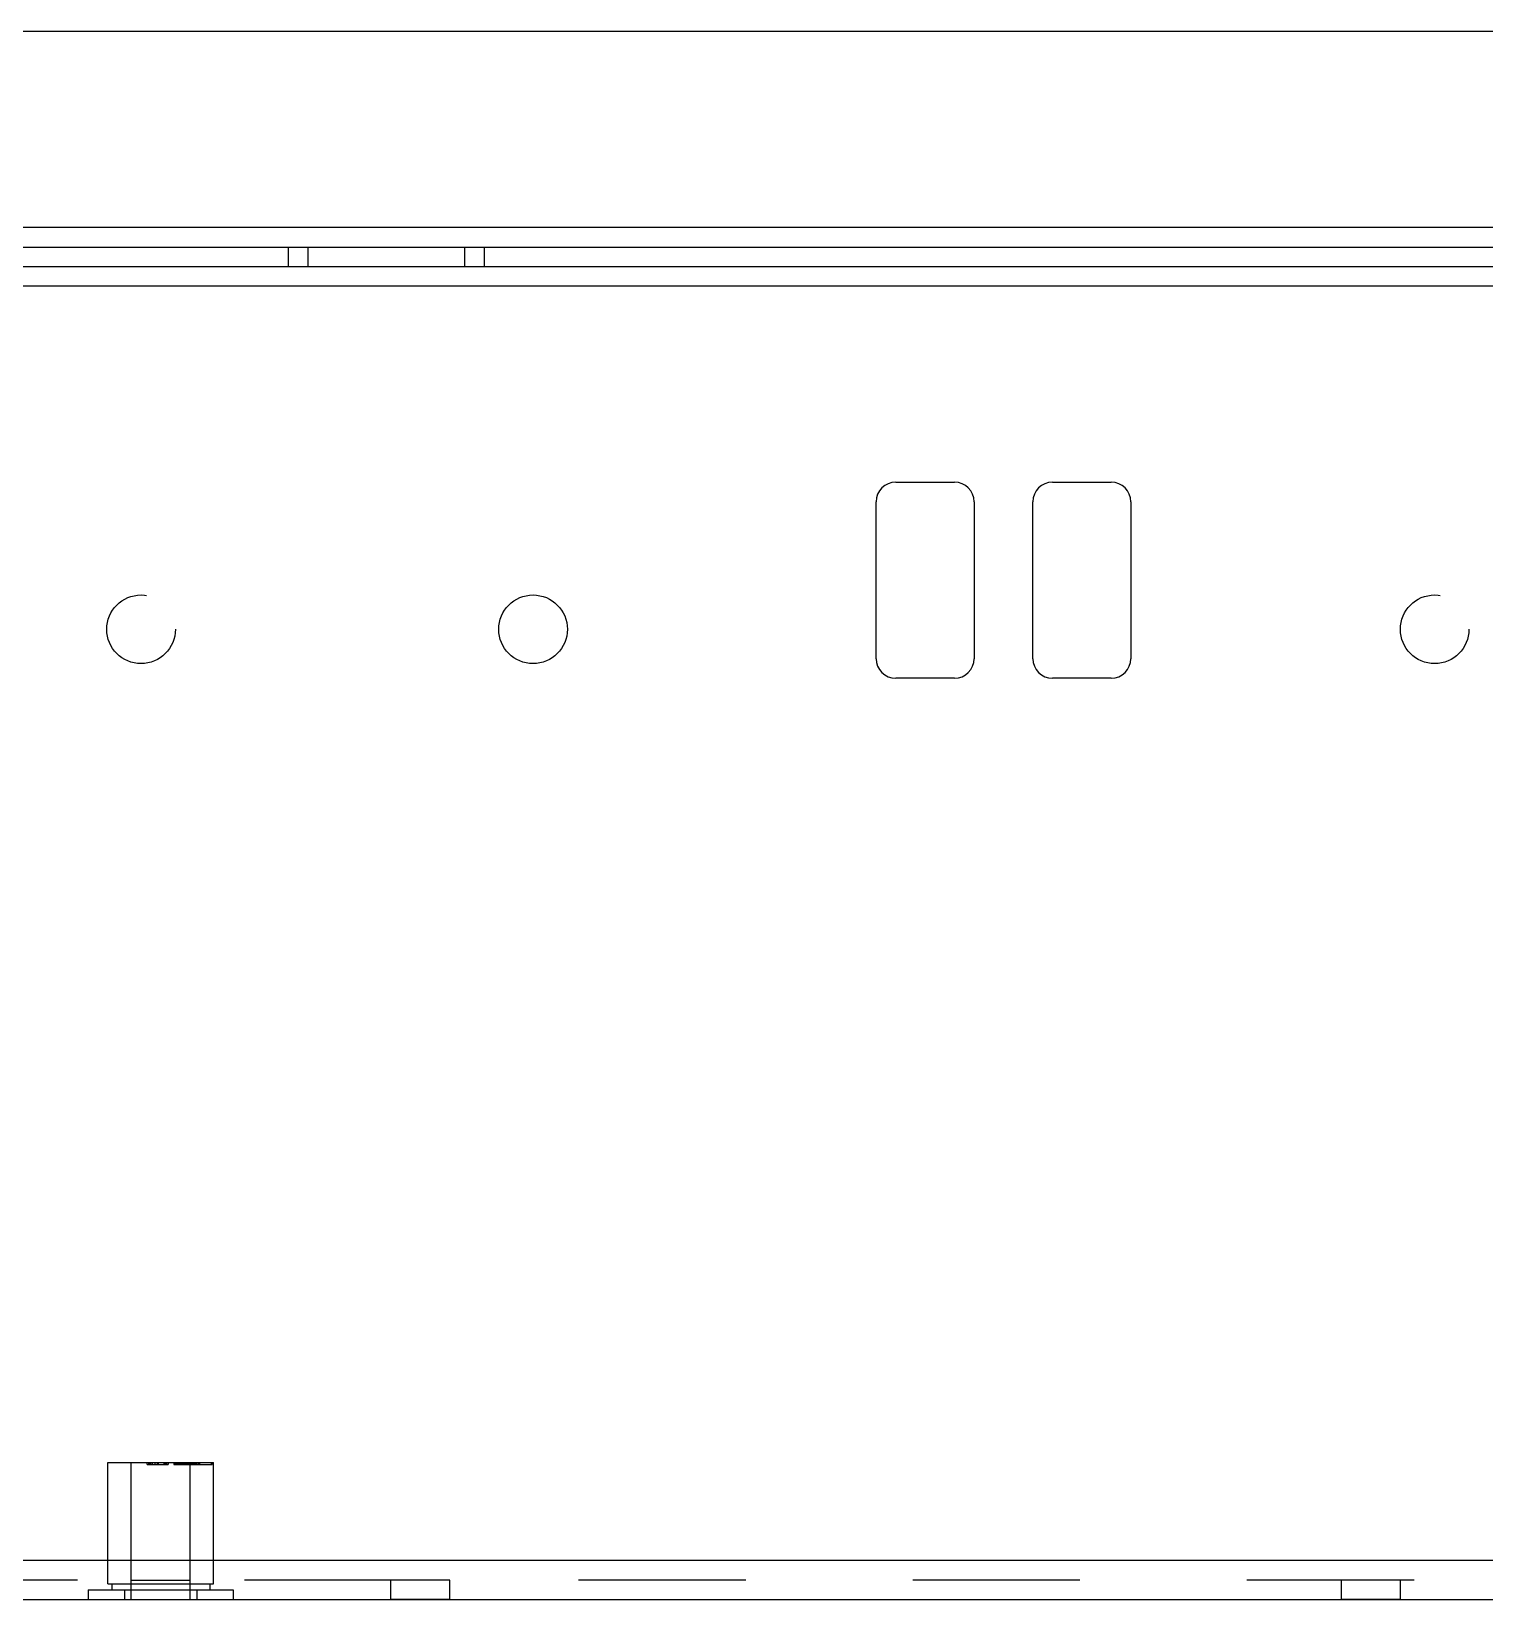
# Model space of a CAD drawing. Header units: millimetres. Extents: x 0 to 8948, y -1340 to 1100.
# Drawn here: x 5001.9 to 5076, y -1033.7 to -953.7 of the extents above; entities that cross this region are included whole.
import ezdxf

# ---------------------------------------------------------------- set-up
doc = ezdxf.new("R2010")
doc.units = ezdxf.units.MM
doc.header["$LTSCALE"] = 85.25
doc.linetypes.add('HIDDEN', pattern=[0.2, 0.1, -0.1])
doc.layers.get('0').update_dxf_attribs({"linetype": 'CONTINUOUS'})
doc.layers.add('02___PRT_ALL_AXES', color=7, linetype='CONTINUOUS')
doc.layers.add('DEFAULT_2', color=8, linetype='HIDDEN')

msp = doc.modelspace()

# ---------------------------------------------------------------- linework, layer by layer
at = {"color": 7, "linetype": 'Continuous'}
for p, q in [((5089.448, -953.701), (4981.948, -953.701)), ((5090.448, -963.701), (4774.448, -963.701)), ((4773.448, -964.701), (5146.948, -964.701)), ((5014.948, -964.701), (5014.948, -965.701)), ((5015.948, -964.701), (5015.948, -965.701)), ((5023.948, -964.701), (5023.948, -965.701)), ((5024.948, -964.701), (5024.948, -965.701))]:
    msp.add_line(p, q, dxfattribs=at)
at = {"color": 3, "linetype": 'Continuous'}
for p, q in [((4774.448, -965.701), (5146.948, -965.701)), ((5090.448, -966.701), (4774.448, -966.701)), ((5045.948, -976.701), (5048.948, -976.701)), ((5053.948, -976.701), (5056.948, -976.701)), ((5044.948, -985.701), (5044.948, -977.701)), ((5049.948, -977.701), (5049.948, -985.701)), ((5052.948, -985.701), (5052.948, -977.701)), ((5057.948, -977.701), (5057.948, -985.701)), ((5048.948, -986.701), (5045.948, -986.701)), ((5056.948, -986.701), (5053.948, -986.701)), ((5090.448, -1031.701), (4774.448, -1031.701)), ((4775.448, -1033.701), (5089.448, -1033.701))]:
    msp.add_line(p, q, dxfattribs=at)
for centre, start, end in [((5045.948, -977.701), 90, 180), ((5048.948, -977.701), 0, 90), ((5053.948, -977.701), 90, 180), ((5056.948, -977.701), 0, 90), ((5045.948, -985.701), 180, 270), ((5048.948, -985.701), 270, 0), ((5053.948, -985.701), 180, 270), ((5056.948, -985.701), 270, 0)]:
    msp.add_arc(centre, 1, start, end, dxfattribs=at)
at = {"layer": '02___PRT_ALL_AXES', "color": 8, "linetype": 'HIDDEN'}
for p, q in [((5005.748, -1032.901), (5005.748, -1026.701)), ((5006.948, -1026.701), (5009.948, -1026.701)), ((5006.948, -1033.701), (5006.948, -1026.701)), ((5009.948, -1033.701), (5009.948, -1026.701)), ((5011.148, -1032.901), (5011.148, -1026.701)), ((5006.948, -1032.701), (5009.948, -1032.701)), ((5023.198, -1032.701), (5020.198, -1032.701)), ((5020.198, -1033.701), (5020.198, -1032.701)), ((5023.198, -1033.701), (5023.198, -1032.701)), ((5071.698, -1032.701), (5068.698, -1032.701)), ((5068.698, -1033.701), (5068.698, -1032.701)), ((5071.698, -1033.701), (5071.698, -1032.701)), ((5006.948, -1033.701), (5009.948, -1033.701)), ((5023.198, -1033.701), (5020.198, -1033.701)), ((5071.698, -1033.701), (5068.698, -1033.701))]:
    msp.add_line(p, q, dxfattribs=at)
for centre in [(5007.448, -984.201), (5073.448, -984.201)]:
    msp.add_circle(centre, 1.75, dxfattribs=at)
at = {"layer": '02___PRT_ALL_AXES', "color": 3, "linetype": 'Continuous'}
msp.add_circle((5027.448, -984.201), 1.75, dxfattribs=at)
at = {"layer": 'DEFAULT_2', "color": 8, "linetype": 'HIDDEN'}
for p, q in [((5005.748, -1026.701), (5011.148, -1026.701)), ((5005.748, -1032.901), (5005.748, -1026.701)), ((5007.76, -1026.801), (5007.76, -1026.701)), ((5007.76, -1026.801), (5008.825, -1026.801)), ((5007.828, -1026.701), (5007.828, -1026.801)), ((5007.883, -1026.801), (5007.883, -1026.701)), ((5007.937, -1026.701), (5007.937, -1026.801)), ((5008.015, -1026.701), (5008.015, -1026.801)), ((5008.172, -1026.801), (5008.172, -1026.701)), ((5008.263, -1026.701), (5008.263, -1026.801)), ((5008.339, -1026.801), (5008.339, -1026.701)), ((5008.631, -1026.801), (5008.631, -1026.701)), ((5008.638, -1026.701), (5008.638, -1026.801)), ((5008.685, -1026.701), (5008.685, -1026.801)), ((5008.757, -1026.801), (5008.757, -1026.701)), ((5008.825, -1026.701), (5008.825, -1026.801)), ((5009.115, -1026.701), (5009.115, -1026.801)), ((5009.115, -1026.801), (5011.073, -1026.801)), ((5009.141, -1026.701), (5009.141, -1026.801)), ((5009.142, -1026.701), (5009.142, -1026.801)), ((5009.192, -1026.701), (5009.192, -1026.801)), ((5009.23, -1026.701), (5009.23, -1026.801)), ((5009.233, -1026.701), (5009.233, -1026.801)), ((5009.265, -1026.701), (5009.265, -1026.801)), ((5009.306, -1026.701), (5009.306, -1026.801)), ((5009.342, -1026.701), (5009.342, -1026.801)), ((5009.343, -1026.701), (5009.343, -1026.801)), ((5009.397, -1026.701), (5009.397, -1026.801)), ((5009.414, -1026.701), (5009.414, -1026.801)), ((5009.448, -1026.701), (5009.448, -1026.801)), ((5009.478, -1026.701), (5009.478, -1026.801)), ((5009.486, -1026.701), (5009.486, -1026.801)), ((5009.515, -1026.701), (5009.515, -1026.801)), ((5009.517, -1026.701), (5009.517, -1026.801)), ((5009.518, -1026.701), (5009.518, -1026.801)), ((5009.526, -1026.701), (5009.526, -1026.801)), ((5009.562, -1026.701), (5009.562, -1026.801)), ((5009.571, -1026.701), (5009.571, -1026.801)), ((5009.584, -1026.701), (5009.584, -1026.801)), ((5009.59, -1026.701), (5009.59, -1026.801)), ((5009.592, -1026.701), (5009.592, -1026.801)), ((5009.631, -1026.701), (5009.631, -1026.801)), ((5009.634, -1026.701), (5009.634, -1026.801)), ((5009.659, -1026.701), (5009.659, -1026.801)), ((5009.675, -1026.701), (5009.675, -1026.801)), ((5009.681, -1026.701), (5009.681, -1026.801)), ((5009.685, -1026.701), (5009.685, -1026.801)), ((5009.686, -1026.701), (5009.686, -1026.801)), ((5009.689, -1026.701), (5009.689, -1026.801)), ((5009.731, -1026.701), (5009.731, -1026.801)), ((5009.748, -1026.701), (5009.748, -1026.801)), ((5009.752, -1026.701), (5009.752, -1026.801)), ((5009.755, -1026.701), (5009.755, -1026.801)), ((5009.762, -1026.801), (5009.762, -1026.701)), ((5009.77, -1026.701), (5009.77, -1026.801)), ((5009.793, -1026.701), (5009.793, -1026.801)), ((5009.796, -1026.701), (5009.796, -1026.801)), ((5009.827, -1026.701), (5009.827, -1026.801)), ((5009.838, -1026.701), (5009.838, -1026.801)), ((5009.866, -1026.701), (5009.866, -1026.801)), ((5009.907, -1026.701), (5009.907, -1026.801)), ((5009.915, -1026.801), (5009.915, -1026.701)), ((5009.916, -1026.701), (5009.916, -1026.801)), ((5009.934, -1026.701), (5009.934, -1026.801)), ((5009.941, -1026.701), (5009.941, -1026.801)), ((5009.951, -1026.701), (5009.951, -1026.801)), ((5009.955, -1026.701), (5009.955, -1026.801)), ((5009.971, -1026.701), (5009.971, -1026.801)), ((5009.996, -1026.701), (5009.996, -1026.801)), ((5010.021, -1026.701), (5010.021, -1026.801)), ((5010.025, -1026.701), (5010.025, -1026.801)), ((5010.033, -1026.701), (5010.033, -1026.801)), ((5010.039, -1026.701), (5010.039, -1026.801)), ((5010.04, -1026.701), (5010.04, -1026.801)), ((5010.052, -1026.701), (5010.052, -1026.801)), ((5010.055, -1026.701), (5010.055, -1026.801)), ((5010.058, -1026.701), (5010.058, -1026.801)), ((5010.082, -1026.701), (5010.082, -1026.801)), ((5010.128, -1026.701), (5010.128, -1026.801)), ((5010.177, -1026.701), (5010.177, -1026.801)), ((5010.18, -1026.701), (5010.18, -1026.801)), ((5010.189, -1026.701), (5010.189, -1026.801)), ((5010.204, -1026.701), (5010.204, -1026.801)), ((5010.206, -1026.701), (5010.206, -1026.801)), ((5010.215, -1026.701), (5010.215, -1026.801)), ((5010.239, -1026.701), (5010.239, -1026.801)), ((5010.248, -1026.701), (5010.248, -1026.801)), ((5010.25, -1026.701), (5010.25, -1026.801)), ((5010.265, -1026.701), (5010.265, -1026.801)), ((5010.274, -1026.701), (5010.274, -1026.801)), ((5010.277, -1026.701), (5010.277, -1026.801)), ((5010.292, -1026.701), (5010.292, -1026.801)), ((5010.372, -1026.701), (5010.372, -1026.801)), ((5010.396, -1026.701), (5010.396, -1026.801)), ((5010.415, -1026.701), (5010.415, -1026.801)), ((5010.421, -1026.701), (5010.421, -1026.801)), ((5011.042, -1026.801), (5011.042, -1026.701)), ((5011.073, -1026.801), (5011.073, -1026.701)), ((5011.148, -1032.901), (5011.148, -1026.701)), ((5089.448, -1032.701), (4775.448, -1032.701)), ((5004.753, -1033.201), (5012.143, -1033.201)), ((5004.753, -1033.201), (5004.753, -1033.701)), ((5005.748, -1032.901), (5011.148, -1032.901)), ((5005.948, -1032.901), (5005.948, -1033.201)), ((5006.6, -1033.201), (5006.6, -1033.701)), ((5010.295, -1033.201), (5010.295, -1033.701)), ((5010.948, -1032.901), (5010.948, -1033.201)), ((5012.143, -1033.201), (5012.143, -1033.701))]:
    msp.add_line(p, q, dxfattribs=at)

doc.saveas('drawing.dxf')
